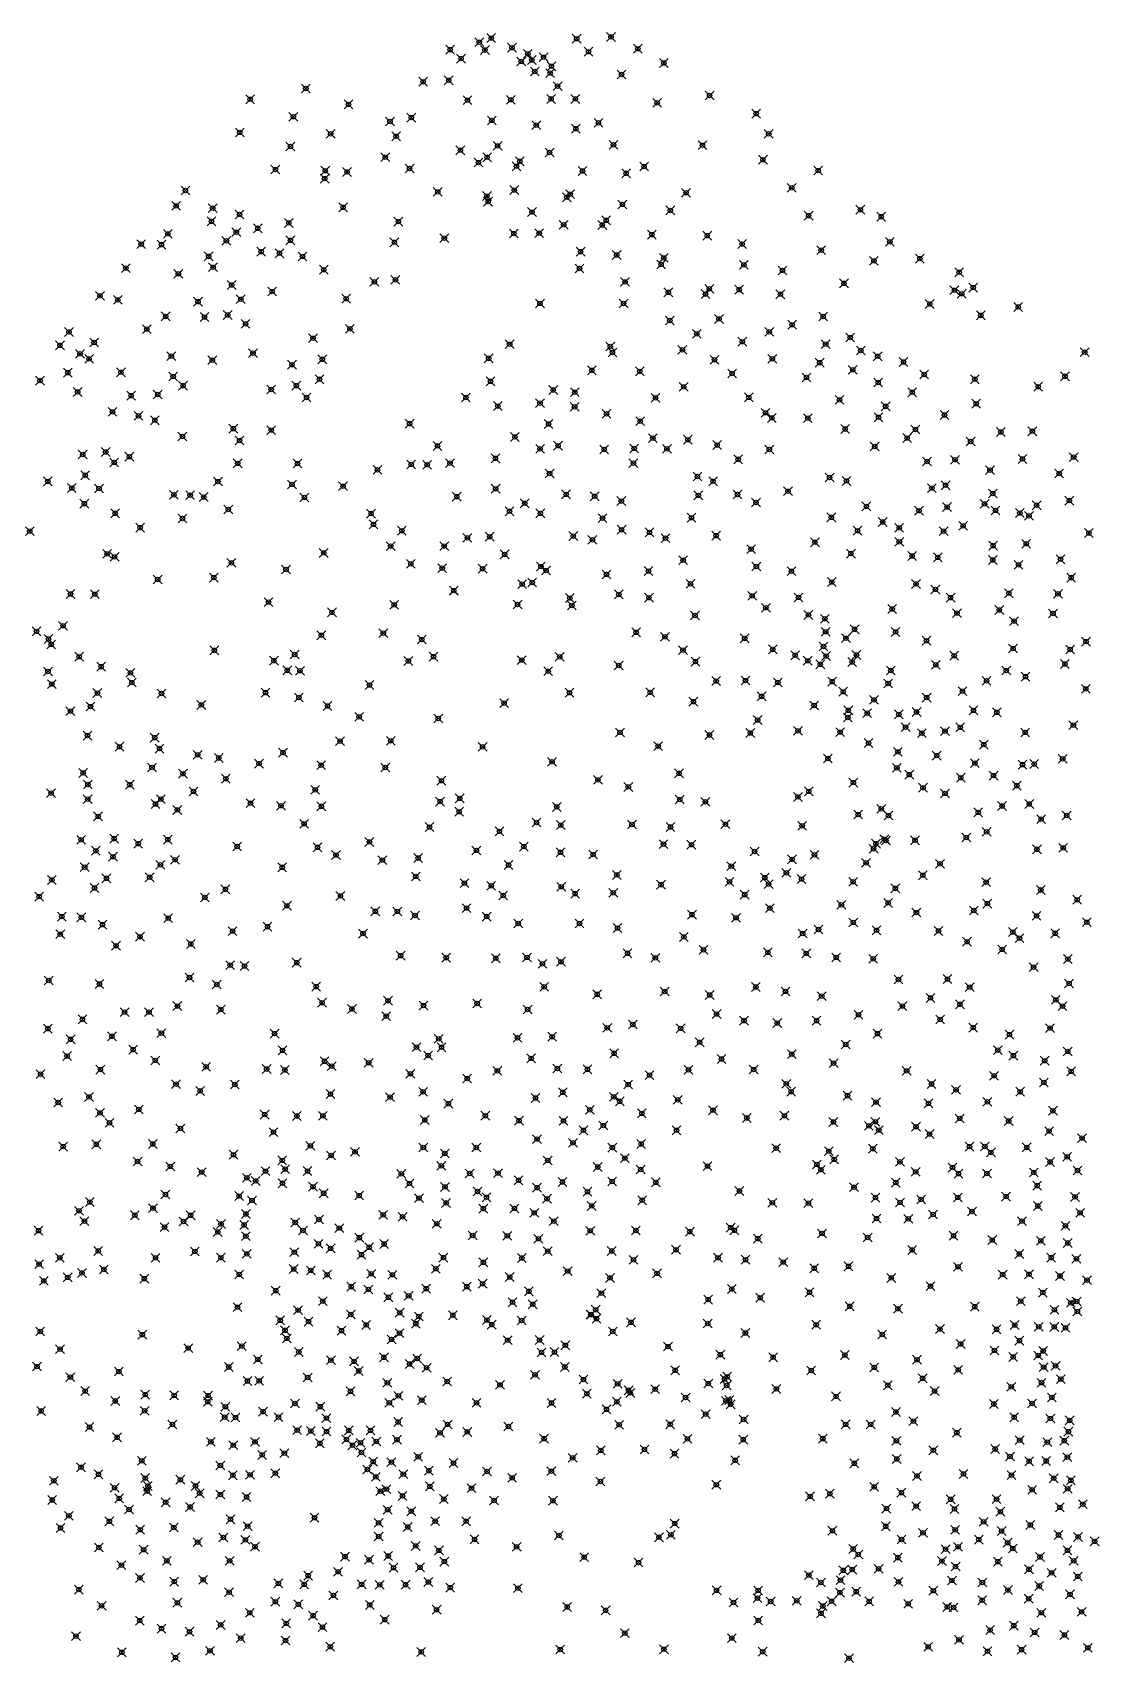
# Model space of a CAD drawing. Header units: millimetres. Extents: x 476859 to 479474, y 2367368 to 2370543.
# Drawn here: x 478564 to 479043, y 2369807 to 2370543 of the extents above; entities that cross this region are included whole.
import ezdxf

# ---------------------------------------------------------------- set-up
doc = ezdxf.new("R2010")
doc.units = ezdxf.units.MM
doc.header["$PDMODE"] = 35
doc.header["$PDSIZE"] = 2

msp = doc.modelspace()

# ---------------------------------------------------------------- linework, layer by layer
for p in [(478753.103, 2370534.957, 17), (478766.331, 2370538.311, 16.796), (478768.864, 2370534.776, 16.958), (478771.693, 2370540.196, 16.946), (478781.089, 2370535.811, 17.038), (478810.368, 2370539.888, 4.12), (478825.914, 2370540.711, 3.629), (478838.094, 2370535.378, 3.083), (478758.037, 2370530.906, 16.893), (478785.311, 2370529.609, 16.124), (478788.273, 2370533.061, 16.235), (478790.093, 2370530.239, 16.698), (478795.408, 2370531.515, 12.206), (478798.955, 2370527.42, 14.332), (478815.772, 2370534.01, 3.99), (478849.845, 2370528.914, 2.75), (478740.871, 2370520.436, 16.85), (478752.455, 2370521.089, 16.875), (478791.408, 2370525.065, 16.764), (478798.395, 2370524.34, 14.14), (478830.703, 2370523.686, 3.966), (478662.548, 2370512.502, 17.52), (478687.774, 2370517.373, 17.808), (478760.939, 2370512.055, 16.9), (478780.58, 2370512.264, 16.194), (478798.805, 2370512.636, 16.827), (478801.755, 2370518.421, 14.115), (478809.797, 2370512.654, 17.118), (478870.553, 2370514.214, 2.807), (478707.098, 2370510.178, 17.629), (478846.809, 2370510.868, 4.101), (478891.637, 2370505.976, 2.032), (478657.857, 2370497.489, 17.56), (478682.105, 2370504.582, 17.83), (478725.886, 2370502.436, 16.91), (478735.535, 2370504.195, 16.88), (478771.953, 2370502.911, 16.909), (478792.104, 2370500.789, 17.42), (478810.025, 2370499.185, 17.33), (478820.234, 2370501.817, 16.966), (478680.774, 2370491.107, 17.49), (478699.027, 2370496.843, 17.637), (478728.673, 2370495.743, 16.924), (478774.586, 2370491.397, 17.03), (478827.052, 2370491.877, 17.19), (478867.32, 2370491.699, 4.761), (478897.285, 2370496.856, 2.113), (478723.728, 2370486.296, 17.018), (478757.746, 2370489.409, 33.719), (478765.912, 2370483.847, 16.991), (478769.83, 2370486.256, 16.992), (478784.64, 2370484.424, 17.505), (478798.133, 2370488.394, 17.533), (478894.699, 2370485.135, 3.957), (478673.988, 2370480.687, 17.51), (478696.31, 2370476.584, 17.395), (478696.568, 2370480.148, 17.37), (478706.425, 2370479.615, 17.087), (478734.749, 2370481.18, 17.21), (478783.143, 2370482.172, 17.357), (478813.037, 2370480.027, 17.66), (478832.755, 2370478.995, 17.66), (478840.918, 2370482.039, 17.297), (478919.721, 2370480.231, 2.57), (478633.273, 2370471.213, 17.81), (478747.485, 2370470.583, 16.8), (478769.757, 2370468.691, 17.431), (478782.137, 2370471.42, 17.417), (478805.904, 2370468.137, 17.476), (478807.472, 2370469.559, 17.593), (478859.909, 2370470.189, 17.178), (478907.747, 2370472.427, 3.981), (478629.034, 2370464.239, 17.73), (478645.608, 2370463.181, 17.62), (478704.636, 2370463.59, 17.06), (478770.274, 2370466.181, 17.72), (478790.153, 2370461.463, 17.53), (478831.076, 2370464.906, 17.67), (478852.795, 2370462.209, 17.68), (478938.833, 2370462.514, 3.114), (478645.032, 2370457.257, 17.66), (478657.76, 2370460.374, 17.55), (478666.01, 2370454.099, 17.58), (478680.055, 2370456.54, 17.293), (478729.671, 2370457.144, 16.981), (478804.504, 2370455.658, 17.65), (478821.974, 2370455.612, 17.757), (478823.737, 2370457.726, 17.691), (478915.387, 2370459.821, 4.889), (478948.254, 2370459.373, 2.006), (478613.236, 2370446.926, 18.22), (478622.404, 2370446.699, 18.19), (478625.331, 2370451.569, 18.29), (478651.788, 2370448.443, 17.66), (478656.318, 2370452.331, 17.59), (478680.774, 2370448.661, 17.23), (478727.868, 2370447.78, 16.929), (478750.475, 2370449.633, 16.87), (478781.906, 2370451.726, 18.172), (478793.416, 2370451.882, 17.309), (478844.403, 2370451.234, 17.69), (478869.502, 2370450.788, 17.717), (478885.319, 2370446.979, 18.749), (478952.171, 2370447.983, 5.78), (478643.792, 2370441.416, 17.69), (478667.536, 2370443.525, 17.73), (478675.846, 2370442.797, 17.31), (478686.279, 2370441.373, 17.24), (478812.156, 2370443.544, 17.78), (478828.484, 2370442.014, 17.86), (478849.849, 2370440.721, 17.908), (478921.08, 2370444.22, 9.659), (478944.939, 2370439.402, 8.373), (478965.756, 2370440.397, 5.185), (478606.291, 2370436.096, 18.124), (478630.057, 2370433.525, 18.03), (478645.774, 2370436.487, 17.63), (478695.889, 2370435.366, 17.46), (478811.643, 2370435.918, 17.595), (478848.61, 2370437.712, 17.94), (478886.085, 2370437.567, 18.18), (478903.536, 2370435.03, 17.956), (478983.554, 2370434.214, 3.157), (478654.195, 2370428.439, 17.76), (478672.495, 2370425.472, 17.28), (478718.819, 2370429.876, 17.113), (478728.32, 2370430.782, 17.338), (478832.278, 2370429.849, 17.94), (478851.871, 2370425.118, 18), (478868.705, 2370424.338, 18.08), (478870.402, 2370426.716, 18.12), (478883.939, 2370426.339, 17.95), (478902.602, 2370424.252, 17.94), (478931.372, 2370429.196, 11.537), (478981.389, 2370426.079, 4.097), (478984.674, 2370424.472, 3.911), (478989.877, 2370427.273, 3.402), (478594.563, 2370423.522, 18.26), (478602.632, 2370421.705, 18.22), (478638.947, 2370420.922, 17.96), (478658.299, 2370422.016, 17.87), (478706.047, 2370422.226, 17.088), (478793.759, 2370420.096, 18.057), (478831.639, 2370420.077, 17.854), (478970.223, 2370419.861, 7.771), (479010.276, 2370418.513, 2.86), (478624.346, 2370414.244, 18.44), (478641.923, 2370413.942, 18.08), (478652.371, 2370414.86, 17.77), (478660.492, 2370410.86, 17.838), (478852.571, 2370412.401, 18.02), (478874.827, 2370413.091, 17.92), (478907.914, 2370410.459, 17.86), (478921.993, 2370414.181, 17.89), (478993.339, 2370414.73, 3.252), (478580.548, 2370407.21, 18.61), (478591.948, 2370402.418, 18.51), (478615.755, 2370408.483, 18.53), (478691.01, 2370404.365, 17.282), (478707.715, 2370408.62, 17.606), (478864.744, 2370406.346, 17.97), (478885.372, 2370402.778, 17.88), (478897.566, 2370407.236, 17.818), (478934.211, 2370404.666, 17.713), (478576.463, 2370401.114, 18.6), (478585.548, 2370397.286, 18.5), (478589.655, 2370395.008, 18.429), (478626.871, 2370396.249, 18.022), (478645.434, 2370394.404, 12.32), (478663.866, 2370397.614, 17.89), (478695.256, 2370394.808, 17.606), (478770.545, 2370395.27, 17.883), (478780.039, 2370401.653, 17.849), (478825.598, 2370400.632, 17.967), (478826.573, 2370397.884, 17.929), (478858.233, 2370399.096, 18.161), (478872.759, 2370394.615, 18.07), (478898.957, 2370395.07, 17.85), (478923.113, 2370401.681, 17.83), (478938.991, 2370398.805, 18.462), (478946.63, 2370396.204, 17.435), (479040.365, 2370398.021, 2.573), (478580.029, 2370388.773, 18.66), (478604.074, 2370388.956, 18.42), (478681.477, 2370392.366, 17.356), (478817.279, 2370389.848, 17.957), (478838.95, 2370389.346, 18.26), (478880.746, 2370388.402, 18.669), (478920.39, 2370393.292, 17.749), (478935.343, 2370390.082, 17.64), (478958.365, 2370393.619, 17.456), (478967.727, 2370387.929, 17.202), (479031.443, 2370387.12, 3.875), (478567.411, 2370385.173, 18.86), (478584.48, 2370380.056, 18.53), (478627.728, 2370387.033, 17.751), (478632.198, 2370382.9, 17.67), (478672.06, 2370381.167, 17.52), (478683.466, 2370382.902, 17.695), (478693.965, 2370385.78, 16.652), (478771.381, 2370384.858, 18.007), (478799.783, 2370380.947, 18.269), (478809.52, 2370379.921, 17.979), (478858.851, 2370382.334, 18.05), (478914.407, 2370386.622, 17.993), (478946.907, 2370384.304, 17.56), (478962.297, 2370379.91, 17.36), (478990.634, 2370385.793, 11.557), (479019.326, 2370382.416, 8.619), (478608.67, 2370378.361, 18.057), (478620.72, 2370378.92, 17.84), (478688.098, 2370377.539, 18.079), (478760.236, 2370377.507, 18.07), (478774.683, 2370373.655, 18.258), (478793.793, 2370374.958, 18.246), (478809.477, 2370373.321, 18.029), (478846.105, 2370377.362, 18.36), (478888.331, 2370377.584, 18.46), (478929.358, 2370376.453, 17.68), (478950.27, 2370373.527, 17.49), (478991.231, 2370374.714, 16.89), (478600.257, 2370371.028, 18.458), (478612.02, 2370369.229, 18), (478619.435, 2370367.23, 17.8), (478734.789, 2370365.695, 18.32), (478797.652, 2370365.555, 18.037), (478823.916, 2370370.164, 18.33), (478839.154, 2370366.8, 18.321), (478895.85, 2370370.628, 18.048), (478898.762, 2370368.295, 17.96), (478915.048, 2370368.172, 17.8), (478947.01, 2370368.595, 17.534), (478976.91, 2370369.621, 17.26), (478631.879, 2370359.903, 18.05), (478654.955, 2370363.448, 17.659), (478657.769, 2370358.054, 17.814), (478672.111, 2370362.785, 17.86), (478782.424, 2370359.698, 18.494), (478844.855, 2370359.137, 18.02), (478860.734, 2370358.433, 18.127), (478931.933, 2370363.293, 17.531), (478959.988, 2370359.19, 17.695), (478963.722, 2370363.038, 17.358), (479002.402, 2370361.927, 16.98), (479016.659, 2370362.253, 16.56), (478586.773, 2370351.753, 18.444), (478597.161, 2370352.886, 18.301), (478607.864, 2370350.74, 18.067), (478747.364, 2370355.613, 18.11), (478793.822, 2370354.303, 18.114), (478801.961, 2370355.713, 18.332), (478822.86, 2370354.031, 18.32), (478836.4, 2370354.49, 18.026), (478851.242, 2370354.295, 18.07), (478874.017, 2370356.012, 18.32), (478897.61, 2370354.006, 17.92), (478945.307, 2370355.371, 17.62), (478988.744, 2370357.613, 17.071), (479035.367, 2370350.574, 16.132), (478601.024, 2370348.152, 18.017), (478656.945, 2370347.709, 17.857), (478683.998, 2370347.643, 18.04), (478720.186, 2370344.792, 18.1), (478735.441, 2370347.253, 18.001), (478742.689, 2370347.041, 18.025), (478753.026, 2370347.841, 18.56), (478773.611, 2370350.025, 18.396), (478798.155, 2370343.125, 18.46), (478836.064, 2370347.808, 18.04), (478883.466, 2370349.553, 18.035), (478968.996, 2370348.588, 17.471), (478981.659, 2370349.361, 16.987), (478997.507, 2370344.639, 16.88), (479012.199, 2370349.726, 16.64), (479028.807, 2370343.118, 16.27), (478570.955, 2370339.58, 18.63), (478581.839, 2370336.568, 18.33), (478587.901, 2370342.344, 18.275), (478594.122, 2370336.377, 18.222), (478647.988, 2370339.506, 18.212), (478681.503, 2370338.15, 17.966), (478704.628, 2370337.382, 17.941), (478773.726, 2370336.264, 18.106), (478865.049, 2370341.799, 18.22), (478872.144, 2370339.619, 18.01), (478924.882, 2370341.325, 17.725), (478932.551, 2370339.777, 17.685), (478971.156, 2370336.54, 17.201), (478977.409, 2370337.825, 17.103), (478587.497, 2370329.509, 18.361), (478628.011, 2370333.506, 18.007), (478635.417, 2370333.346, 18.102), (478641.536, 2370332.496, 18.336), (478687.116, 2370332.312, 17.947), (478756.084, 2370332.664, 18.402), (478786.872, 2370329.672, 19.657), (478805.579, 2370333.692, 18.27), (478818.523, 2370332.839, 18.07), (478830.608, 2370330.678, 18.38), (478865.459, 2370333.232, 18.041), (478883.178, 2370333.629, 18.35), (478891.53, 2370330.032, 19.546), (478906.063, 2370335.116, 17.706), (478941.545, 2370328.266, 17.63), (478995.057, 2370329.386, 17.128), (478998.754, 2370334.068, 16.845), (479018.591, 2370328.764, 16.294), (479033.409, 2370330.887, 16.162), (478601.428, 2370325.135, 18.445), (478631.904, 2370322.764, 18.13), (478652.652, 2370326.846, 18.36), (478717.293, 2370325.005, 18.112), (478780.006, 2370326.057, 19.79), (478793.949, 2370325.087, 20.722), (478822.103, 2370322.928, 18.32), (478862.356, 2370323.122, 18.1), (478925.658, 2370323.327, 17.68), (478948.933, 2370321.214, 17.542), (478965.341, 2370326.304, 17.244), (478978.051, 2370327.961, 17.086), (479000, 2370326.432, 16.566), (479011.007, 2370325.245, 16.321), (479015.161, 2370323.993, 16.267), (478562.8, 2370317.049, 18.577), (478612.79, 2370318.651, 18.276), (478718.422, 2370320.117, 18.24), (478731.232, 2370317.251, 18.158), (478760.906, 2370314.043, 18.053), (478771.015, 2370314.524, 18.271), (478808.854, 2370314.827, 18.091), (478830.731, 2370317.698, 18.32), (478843.365, 2370316.487, 18.276), (478850.597, 2370313.872, 18.115), (478873.539, 2370315.031, 18.56), (478937.547, 2370317.26, 17.761), (478956.398, 2370318.526, 17.31), (478976.503, 2370317.058, 17.031), (478985.316, 2370319.434, 16.877), (479042.271, 2370316.199, 15.694), (478597.813, 2370306.783, 18.427), (478695.873, 2370307.199, 18.718), (478726.165, 2370310.299, 18.608), (478750.433, 2370310.292, 18.187), (478777.781, 2370306.532, 18.089), (478817.504, 2370313.13, 18.397), (478889.354, 2370308.941, 17.907), (478918.251, 2370312.018, 17.7), (478934.538, 2370306.899, 17.58), (478956.438, 2370312.214, 17.322), (478998.903, 2370310.495, 16.418), (479013.894, 2370311.346, 16.29), (478601.194, 2370305.416, 18.356), (478654.079, 2370302.688, 21.594), (478678.797, 2370299.722, 25.34), (478735.276, 2370302.285, 18.736), (478749.473, 2370300.317, 18.577), (478767.794, 2370300.051, 18.29), (478794.184, 2370301.039, 18.088), (478796.513, 2370299.22, 18.051), (478842.896, 2370298.99, 18.19), (478858.593, 2370303.905, 19.118), (478891.704, 2370301.067, 17.912), (478907.602, 2370298.924, 17.735), (478962.252, 2370305.82, 17.2), (478973.854, 2370305.191, 17.571), (478998.758, 2370304.014, 16.414), (479010.429, 2370301.822, 16.328), (479029.43, 2370304.325, 15.56), (478620.688, 2370295.205, 21.24), (478646.124, 2370296.034, 18.609), (478785.674, 2370293.091, 18.223), (478790.254, 2370293.825, 18.362), (478823.892, 2370297.476, 18.22), (478861.885, 2370293.201, 18.27), (478925.865, 2370294.015, 17.64), (478964.033, 2370293.177, 16.854), (479034.262, 2370296.015, 15.6), (478581.254, 2370288.608, 18.6), (478592.283, 2370288.515, 18.497), (478670.899, 2370284.943, 18.672), (478754.745, 2370290.15, 18.789), (478754.748, 2370290.166, 18.747), (478807.298, 2370286.769, 18.321), (478829.45, 2370288.446, 18.303), (478843.104, 2370286.94, 18.37), (478889.869, 2370287.761, 18.03), (478910.808, 2370287.069, 17.69), (478972.778, 2370290.68, 16.799), (478979.657, 2370286.945, 16.83), (479006.059, 2370288.946, 16.32), (479028.275, 2370288.684, 16.113), (478699.601, 2370280.303, 18.675), (478727.762, 2370283.688, 18.72), (478783.65, 2370283.883, 18.56), (478808.196, 2370283.395, 18.36), (478863.937, 2370278.886, 18.26), (478896.073, 2370282.377, 17.83), (478915.289, 2370279.136, 17.72), (478922.716, 2370277.413, 17.647), (478953.21, 2370281.829, 17.248), (478982.562, 2370279.974, 16.672), (479001.691, 2370281.362, 16.667), (479026.02, 2370279.811, 16.18), (478565.859, 2370271.69, 18.718), (478577.867, 2370274.241, 18.687), (478694.793, 2370269.938, 19.104), (478722.848, 2370270.878, 18.602), (478837.307, 2370271.271, 18.32), (478923.088, 2370271.517, 17.642), (478936.2, 2370272.627, 17.447), (478954.751, 2370271.446, 16.936), (479008.382, 2370276.327, 16.279), (478571.247, 2370268.255, 18.803), (478572.489, 2370265.799, 18.927), (478646.361, 2370263.135, 16.67), (478740.256, 2370268.007, 18.987), (478850.332, 2370269.244, 18.292), (478858.517, 2370263.205, 18.265), (478886.436, 2370268.539, 39.977), (478899.156, 2370263.551, 17.86), (478922.136, 2370264.862, 18.057), (478932.282, 2370268.608, 17.49), (478968.766, 2370267.48, 17.02), (479007.937, 2370263.926, 16.228), (479033.778, 2370263.517, 16.27), (479040.947, 2370267.086, 16.21), (478585.15, 2370260.242, 19.427), (478595.108, 2370255.725, 19.809), (478673.328, 2370258.457, 19.7), (478682.71, 2370261.228, 18.659), (478734.169, 2370258.296, 18.755), (478745.553, 2370260.256, 18.677), (478785.512, 2370258.703, 18.616), (478802.711, 2370260.186, 18.468), (478829.428, 2370256.247, 18.612), (478864.148, 2370258.031, 18.222), (478909.26, 2370260.88, 17.78), (478914.985, 2370258.427, 18.621), (478920.668, 2370256.801, 18.707), (478923.272, 2370260.538, 18.33), (478935.085, 2370257.815, 18.905), (478937.023, 2370261.025, 17.377), (478972.946, 2370256.585, 16.67), (478981.259, 2370260.692, 16.528), (479031.396, 2370256.945, 16.239), (478571.046, 2370253.534, 19.198), (478572.786, 2370247.841, 19.225), (478608.345, 2370252.909, 20.857), (478608.977, 2370248.547, 20.351), (478679.372, 2370254.081, 19.704), (478685.097, 2370253.868, 20.162), (478716.577, 2370247.406, 18.86), (478797.513, 2370253.662, 18.625), (478873.539, 2370249.217, 18.158), (478886.796, 2370249.453, 18.043), (478901.449, 2370248.589, 17.915), (478926.074, 2370248.938, 18.832), (478951.401, 2370248.102, 18.433), (478952.601, 2370253.966, 17.143), (478995.944, 2370249.326, 16.334), (479004.876, 2370253.979, 16.42), (479013.594, 2370251.198, 16.267), (478593.417, 2370243.784, 19.916), (478622.424, 2370243.595, 20.412), (478669.525, 2370243.961, 20.31), (478684.628, 2370241.783, 20.288), (478807.143, 2370243.947, 18.622), (478843.63, 2370244.098, 18.324), (478894.128, 2370242.299, 17.942), (478931.055, 2370244.385, 19.046), (478944.982, 2370240.738, 18.656), (478968.837, 2370241.736, 16.819), (478985.029, 2370244.634, 16.42), (479040.848, 2370245.677, 15.98), (478581.194, 2370235.629, 19.873), (478590.288, 2370237.682, 19.93), (478640.461, 2370238.42, 20.32), (478697.609, 2370237.929, 19.673), (478711.921, 2370233.047, 19.347), (478777.529, 2370239.226, 18.81), (478863.226, 2370239.897, 18.29), (478917.903, 2370238.157, 17.998), (478933.129, 2370232.711, 17.575), (478933.338, 2370235.969, 18.644), (478941.922, 2370234.69, 18.537), (478956.234, 2370234.132, 18.137), (478964.265, 2370235.224, 17.419), (478990.009, 2370235.935, 16.53), (479000.597, 2370235.061, 16.34), (478747.72, 2370232.26, 18.72), (478829.989, 2370225.951, 18.33), (478888.979, 2370225.71, 18.052), (478892.317, 2370231.579, 17.923), (478910.594, 2370226.684, 17.791), (478929.672, 2370226.115, 0.393), (478959.29, 2370228.358, 17.675), (478966.635, 2370225.61, 16.665), (478977.13, 2370226.557, 16.565), (478984.022, 2370228.249, 16.68), (479013.446, 2370225.974, 16.281), (479035.224, 2370229.265, 16.05), (478588.919, 2370224.548, 19.98), (478603.452, 2370219.513, 20.36), (478619.359, 2370223.617, 20.327), (478621.557, 2370218.662, 20.368), (478703.256, 2370222.003, 18.868), (478726.222, 2370222.195, 18.677), (478767.807, 2370219.458, 18.6), (478847.281, 2370219.783, 18.24), (478870.473, 2370224.82, 18.26), (478942.485, 2370221.162, 17.247), (478994.704, 2370220.472, 16.289), (478638.803, 2370215.872, 20.486), (478648.357, 2370214.419, 21.089), (478666.556, 2370211.872, 21.03), (478677.43, 2370216.82, 19.884), (478694.699, 2370211.138, 19.822), (478799.236, 2370212.658, 18.66), (478924.116, 2370214.157, 17.659), (478955.799, 2370217.174, 18.919), (478973.392, 2370215.484, 16.69), (478990.661, 2370212.059, 16.624), (479012.215, 2370211.399, 16.138), (479017.529, 2370211.667, 16.115), (479030.382, 2370214.028, 16.22), (478586.967, 2370207.644, 20.066), (478618.136, 2370210.119, 20.368), (478632.131, 2370207.286, 20.541), (478651.573, 2370205.014, 20.1), (478723.731, 2370210.085, 18.721), (478723.737, 2370210.103, 18.718), (478749.149, 2370204.117, 18.684), (478820.001, 2370204.539, 18.346), (478856.742, 2370207.48, 18.22), (478935.623, 2370203.267, 17.386), (478955.317, 2370209.953, 16.813), (478960.956, 2370206.854, 16.75), (478984.269, 2370205.487, 16.65), (478999.13, 2370206.432, 16.28), (478572.426, 2370198.494, 20.64), (478589.109, 2370202.403, 20.026), (478608.101, 2370202.323, 20.294), (478636.915, 2370199.278, 20.368), (478692.013, 2370199.995, 19.668), (478757.442, 2370196.119, 18.564), (478833.758, 2370201.309, 18.21), (478910.562, 2370196.779, 17.952), (478915.455, 2370199.287, 17.806), (478967.165, 2370200.957, 16.607), (478977.137, 2370198.36, 16.821), (479009.653, 2370201.894, 16.138), (478589.032, 2370195.771, 20.095), (478619.721, 2370193.59, 20.198), (478622.151, 2370195.781, 20.294), (478629.606, 2370190.889, 20.354), (478662.704, 2370193.939, 20.188), (478676.54, 2370192.792, 19.822), (478694.806, 2370192.531, 19.694), (478748.529, 2370194.674, 21.581), (478757.167, 2370190.09, 19.31), (478801.369, 2370192.26, 18.343), (478857.038, 2370195.602, 18.168), (478868.655, 2370194.586, 18.146), (478937.807, 2370188.815, 17.114), (478948.268, 2370191.398, 16.954), (478992.152, 2370189.798, 16.25), (479002.966, 2370192.674, 16.025), (479015.283, 2370193.596, 15.936), (478593.714, 2370187.989, 19.95), (478686.995, 2370184.639, 19.66), (478743.746, 2370183.161, 17.991), (478775.425, 2370181.187, 19.19), (478792.225, 2370185.23, 18.32), (478803.175, 2370184.053, 18.288), (478835.417, 2370184.302, 18.185), (478852.843, 2370183.175, 18.086), (478877.698, 2370184.432, 18.05), (478912.459, 2370183.705, 17.759), (478951.567, 2370188.349, 16.933), (479020.631, 2370186.736, 15.896), (479032.243, 2370188.364, 15.7), (478586.03, 2370177.385, 19.991), (478600.979, 2370177.883, 20.261), (478611.888, 2370175.626, 20.392), (478625.299, 2370177.471, 20.03), (478656.69, 2370174.357, 20.032), (478693.074, 2370173.97, 19.751), (478716.548, 2370176.418, 19.057), (478786.443, 2370174.298, 18.292), (478849.696, 2370175.419, 18.181), (478862.312, 2370175.158, 18.217), (478945.854, 2370175.641, 17.087), (478949.659, 2370177.696, 16.856), (478950.381, 2370177.066, 16.789), (478963.544, 2370177.171, 16.663), (478986.765, 2370178.429, 16.34), (478996, 2370180.985, 16.089), (478592.688, 2370172.44, 19.886), (478600.459, 2370169.735, 19.889), (478628.572, 2370168.352, -0.074), (478701.413, 2370170.486, 19.224), (478722.399, 2370168.185, 18.579), (478738.619, 2370169.141, 18.34), (478764.996, 2370172.566, 18.11), (478803.048, 2370171.723, 17.806), (478817.82, 2370170.713, 18.119), (478890.938, 2370172.074, 17.953), (478907.879, 2370168.512, 17.787), (478918.061, 2370170.58, 17.617), (478941.379, 2370166.952, 17.333), (478944.815, 2370173.289, 16.931), (478974.849, 2370166.506, 16.419), (479018.742, 2370173.086, 31.37), (479030.647, 2370173.728, 15.588), (478572.771, 2370159.231, 20.14), (478587.633, 2370164.994, 19.869), (478597.477, 2370159.96, 19.845), (478617.074, 2370160.429, 19.92), (478621.94, 2370166.052, 19.948), (478677.069, 2370164.939, 19.436), (478737.539, 2370160.804, 18.223), (478779.537, 2370165.995, 18.543), (478828.577, 2370161.477, 18.441), (478880.385, 2370165.467, 18.03), (478895.557, 2370160.297, 17.91), (478905.301, 2370162.443, 17.862), (478912.188, 2370159.617, 17.72), (478967.12, 2370161.323, 16.396), (478592.104, 2370155.571, 19.879), (478651.354, 2370154.967, 19.436), (478703.411, 2370151.983, 37.978), (478759.569, 2370157.773, 18.067), (478771.707, 2370156.572, 19.12), (478777.128, 2370152.147, 18.251), (478803.416, 2370156.129, 17.881), (478809.676, 2370153.022, 17.969), (478826.962, 2370153.378, 18.005), (478848.557, 2370157.093, 18.181), (478879.586, 2370158.381, 18.069), (478886.439, 2370152.56, 18.09), (478897.262, 2370157.316, 17.904), (478935.526, 2370158.397, 17.472), (478954.657, 2370155.436, 16.836), (478995.726, 2370158.209, 16.038), (479020.519, 2370154.668, 15.525), (478567.035, 2370151.683, 41.668), (478642.08, 2370151.275, 19.521), (478679.224, 2370147.555, 19.21), (478719.244, 2370145.002, 56.687), (478729.18, 2370144.975, 18.328), (478760.535, 2370146.472, 17.923), (478897.837, 2370146.413, 18.048), (478930.185, 2370147.955, 17.662), (478951.372, 2370148.813, 16.821), (478964.135, 2370144.468, 16.66), (478990.175, 2370145.412, 15.963), (478996.279, 2370148.51, 16.05), (479036.963, 2370150.277, 15.387), (478577.301, 2370142.64, 39.78), (478586.143, 2370142.276, 19.459), (478595.689, 2370138.982, 19.566), (478625.483, 2370141.897, 19.23), (478670.44, 2370138.089, 19.42), (478737.202, 2370143.137, 18.222), (478769.621, 2370142.634, 19.348), (478783.941, 2370139.524, 17.803), (478811.674, 2370139.494, 17.913), (478828.886, 2370137.44, 17.94), (478862.554, 2370143.519, 17.936), (478882.501, 2370142.101, 18.22), (478935.594, 2370139.998, 17.17), (479018.585, 2370142.945, 15.533), (479041.326, 2370140.082, 15.128), (478576.596, 2370134.654, 19.546), (478612.68, 2370133.514, 19.34), (478635.688, 2370130.236, 19.22), (478654.607, 2370136.066, 19.6), (478713.646, 2370134.944, 17.92), (478858.888, 2370133.418, 17.99), (478912.7, 2370134.96, 17.812), (478919.863, 2370136.777, 17.591), (478946.132, 2370136.454, 16.934), (478974.166, 2370136.14, 16.305), (478987.123, 2370131.265, 15.651), (479007.839, 2370135.627, 15.673), (479010.838, 2370132.894, 15.621), (479026.989, 2370135.069, 15.32), (478601.854, 2370129.449, 19.072), (478730.698, 2370124.962, 17.88), (478751.283, 2370124.015, 17.609), (478773.808, 2370123.776, 17.64), (478787.897, 2370124.145, 17.777), (478833.417, 2370126.016, 18.117), (478845.988, 2370123.95, 18.037), (478867.794, 2370127.588, 18.135), (478896.958, 2370126.445, 0.202), (478914.315, 2370125.992, 17.544), (478927.854, 2370124.144, 17.366), (478944.63, 2370123.52, 17.03), (479002.971, 2370127.78, 15.609), (479032.75, 2370123.427, 14.98), (478635.104, 2370115.072, 18.96), (478653.534, 2370120.687, 18.985), (478660.011, 2370120.239, 19.199), (478683.659, 2370121.794, 19.086), (478794.878, 2370121.253, 17.788), (478803.297, 2370122.201, 17.708), (479017.247, 2370119.745, 15.437), (478571.386, 2370113.719, 19.565), (478594.353, 2370112.132, 19.247), (478647.434, 2370111.89, 19.36), (478692.467, 2370110.94, 0.023), (478795.675, 2370110.835, 17.65), (478850.223, 2370108.717, 17.72), (478891.475, 2370110.778, 17.792), (478904.917, 2370108.76, 17.682), (478956.057, 2370114.157, 16.808), (478978.222, 2370114.37, 16.135), (478988.304, 2370110.712, 17.456), (479033.292, 2370112.342, 15.081), (478629.615, 2370102.16, 18.847), (478649.281, 2370100.541, 18.838), (478695.12, 2370103.646, 18.51), (478708.638, 2370100.809, 17.903), (478724.962, 2370104.556, 17.955), (478741.046, 2370102.379, 17.655), (478765.336, 2370103.315, 17.66), (478788.188, 2370100.581, 17.591), (478819.67, 2370107.47, 17.908), (478870.588, 2370107.159, 17.62), (478921.284, 2370106.627, 17.577), (478957.842, 2370102.132, 16.582), (478970.537, 2370105.816, 16.66), (478983.884, 2370102.923, 15.811), (479027.29, 2370104.935, 15.16), (479030.342, 2370102.097, 15.09), (478586.646, 2370096.153, 38.843), (478605.722, 2370099.372, 17.861), (478616.772, 2370099.41, 18.663), (478724.153, 2370097.594, 17.73), (478835.795, 2370093.818, 17.68), (478873.722, 2370098.519, 17.834), (478886.148, 2370095.543, 18.562), (478901.186, 2370094.461, 17.66), (478918.989, 2370095.532, 17.632), (478938.004, 2370098.206, 17.38), (478974.954, 2370096.052, 15.865), (478570.994, 2370091.927, 19.226), (478581.276, 2370087.082, 19.461), (478599.987, 2370088.445, 19.116), (478622.34, 2370089.893, 18.393), (478673.634, 2370089.695, 18.362), (478747.944, 2370087.321, 17.512), (478783.601, 2370087.771, 17.541), (478799.301, 2370088.275, 17.778), (478824.245, 2370092.278, 17.699), (478857.466, 2370092.033, 17.542), (478866.063, 2370085.762, 17.599), (478946.545, 2370089.653, 16.96), (478989.904, 2370092.39, 15.755), (479006.307, 2370089.241, 15.534), (479024.683, 2370092.151, 15.16), (478579.696, 2370079.533, 19.15), (478609.568, 2370082.405, 19.187), (478677.234, 2370082.096, 18.12), (478737.845, 2370083.55, 17.138), (478743.164, 2370079.76, 17.096), (478749.225, 2370083.49, 17.385), (478789.798, 2370078.471, 17.467), (478827.326, 2370080.761, 17.399), (478875.963, 2370078.192, 17.877), (478907.792, 2370080.344, 17.37), (478932.189, 2370084.769, 16.998), (479001.017, 2370082.199, 15.617), (479008.075, 2370079.697, 15.374), (479032.696, 2370081.617, 14.96), (478567.685, 2370071.317, 19.652), (478594.761, 2370073.388, 18.96), (478619.621, 2370077.55, 18.3), (478642.616, 2370074.665, 17.89), (478670.04, 2370073.668, 18.12), (478678.293, 2370073.209, 17.901), (478696.221, 2370077.13, 18.529), (478699.49, 2370074.96, 17.73), (478716.224, 2370076.491, 17.57), (478735.084, 2370071.514, 17.166), (478774.477, 2370072.815, 17.661), (478801.64, 2370073.874, 17.452), (478815.271, 2370073.532, 17.494), (478843.376, 2370070.912, 17.552), (478861.017, 2370073.291, 17.56), (478890.493, 2370073.41, 17.65), (478926.709, 2370076.315, 17.33), (478959.767, 2370072.81, 16.269), (479022.255, 2370077.401, 15.06), (479034.231, 2370072.579, 15.022), (478628.987, 2370066.813, 18.138), (478639.934, 2370063.739, 17.742), (478655.599, 2370066.651, 18.052), (478760.819, 2370069.332, 17.544), (478833.695, 2370066.627, 17.588), (478905.273, 2370066.951, 17.623), (478970.998, 2370066.874, 15.68), (478982.124, 2370064.245, 15.38), (478999.328, 2370070.61, 15.38), (479021.885, 2370067.574, 15.073), (478575.656, 2370058.499, 18.6), (478589.602, 2370061.02, 18.573), (478698.914, 2370062.324, 17.67), (478725.904, 2370060.943, 17.38), (478740.865, 2370063.336, 17.098), (478752.294, 2370057.967, 17.188), (478791.736, 2370060.54, 17.451), (478804.107, 2370063.096, 17.419), (478827.174, 2370061.077, 17.596), (478829.888, 2370059.033, 17.515), (478856.131, 2370059.704, 17.64), (478907.465, 2370063.388, 17.506), (478932.983, 2370061.61, 17.261), (478945.885, 2370058.685, 16.781), (478969.622, 2370058.112, 15.4), (478996.327, 2370058.807, 15.42), (479011.154, 2370063.385, 15.2), (478594.588, 2370053.801, 18.419), (478598.895, 2370049.292, 18.058), (478612.173, 2370055.369, 18.122), (478669.149, 2370053.033, 18.83), (478683.73, 2370052.399, 17.717), (478695.495, 2370052.48, 17.712), (478741.601, 2370050.589, 17.056), (478769.033, 2370052.511, 17.32), (478784.265, 2370050.289, 17.401), (478804.405, 2370050.182, 17.393), (478816.311, 2370055.185, 17.424), (478839.887, 2370053.583, 17.444), (478872.094, 2370054.998, 17.742), (478887.43, 2370051.495, 17.643), (478904.424, 2370052.516, 17.439), (478926.611, 2370049.669, 17.309), (478945.612, 2370049.793, 16.7), (478983.796, 2370051.296, 15.43), (479005.955, 2370050.15, 15.36), (479025.993, 2370054.787, 15.27), (478630.994, 2370046.737, 17.571), (478673.108, 2370045.11, 17.671), (478792.452, 2370041.939, 17.353), (478813.488, 2370045.94, 17.521), (478822.455, 2370048.074, 17.515), (478855.573, 2370045.942, 17.6), (478942.667, 2370047.949, 17.123), (478947.18, 2370046.013, 16.687), (478964, 2370047.551, 16.376), (478970.158, 2370044.223, 16.251), (479024.25, 2370045.569, 14.66), (479039.182, 2370042.39, 14.61), (478577.914, 2370038.546, 19.164), (478592.894, 2370039.564, 18.419), (478618.487, 2370039.737, 17.958), (478655.021, 2370034.876, 17.626), (478689.844, 2370038.898, 17.078), (478699.195, 2370034.546, 16.852), (478710.02, 2370036.151, 16.827), (478740.961, 2370038.147, 16.751), (478750.679, 2370035.452, 17.138), (478764.93, 2370038.133, 17.317), (478808.707, 2370040.283, 17.461), (478826.528, 2370038.085, 17.61), (478839.603, 2370039.742, 17.517), (478900.686, 2370037.858, 17.66), (478924.512, 2370036.45, 17.571), (478944.469, 2370037.589, 16.76), (478988.201, 2370038.553, 15.472), (478995.141, 2370038.606, 15.361), (478997.925, 2370035.935, 15.282), (479014.129, 2370038.182, 14.64), (478611.619, 2370031.826, 18.005), (478626.397, 2370029.575, 16.181), (478640.623, 2370027.018, 14.23), (478669.515, 2370027.406, 16.78), (478677.085, 2370032.304, 17.189), (478678.414, 2370028.374, 16.872), (478688.556, 2370027.481, 16.698), (478749.1, 2370029.853, 16.607), (478797.281, 2370032.264, 17.384), (478819.922, 2370029.318, 17.68), (478832.166, 2370033.344, 17.587), (478839.337, 2370028.158, 17.637), (478869.642, 2370029.718, 17.58), (478919.099, 2370030.474, 17.212), (478920.899, 2370028.061, 17.143), (478926.956, 2370032.771, 17.22), (478956.725, 2370031.644, 16.697), (478963.838, 2370027.151, 15.961), (478980.511, 2370029.054, 15.539), (479017.31, 2370026.798, 14.583), (479024.698, 2370031.589, 14.594), (479032.446, 2370033.904, 14.59), (479037.092, 2370027.752, 14.87), (478661.053, 2370024.401, 17.074), (478665.054, 2370023.01, 17.301), (478677.213, 2370021.956, 16.741), (478691.025, 2370020.381, 16.582), (478731, 2370026.234, 15.949), (478734.668, 2370021.832, 16.261), (478750.775, 2370020.299, 17.414), (478761.964, 2370026.383, 17.173), (478774.765, 2370026.558, 17.342), (478784.077, 2370023.293, 17.364), (478792.46, 2370019.957, 17.426), (478803.929, 2370022.542, 17.339), (478826.457, 2370022.776, 17.56), (478846.235, 2370022.346, 17.695), (478935.943, 2370020.162, 16.923), (478954.886, 2370022.259, 16.483), (478983.269, 2370026.29, 15.467), (478996.102, 2370026.351, 14.68), (479018.873, 2370020.878, 14.677), (478589.996, 2370013.453, 18.667), (478624.191, 2370016.859, 17.86), (478657.563, 2370016.174, 17.626), (478663.407, 2370014.177, 17.298), (478695.84, 2370017.402, 16.343), (478711.935, 2370016.401, 16.48), (478738.989, 2370015.251, 17.152), (478751.258, 2370013.057, 17.029), (478765.514, 2370018.245, 17.16), (478769.541, 2370015.61, 17.282), (478796.943, 2370014.957, 17.348), (478815.288, 2370018.135, 17.734), (478840.013, 2370014.267, 17.42), (478884.047, 2370018.464, 17.54), (478898.975, 2370013.106, 17.361), (478915.288, 2370012.958, 16.87), (478945.634, 2370015.477, 16.763), (478956.793, 2370013.264, 16.251), (478966.306, 2370014.598, 15.958), (478982.912, 2370015.541, 14.72), (479004.778, 2370015.931, 14.882), (479035.993, 2370015.774, 14.64), (478585.085, 2370009.513, 37.806), (478587.53, 2370004.819, 18.71), (478610.353, 2370007.465, 17.685), (478618.572, 2370010.658, 17.903), (478632.432, 2370004.673, 17.862), (478635.636, 2370007.457, 17.626), (478660.664, 2370008.06, 17.198), (478693.704, 2370005.558, 16.214), (478722.789, 2370007.685, 16.383), (478731.58, 2370006.775, 16.881), (478768.112, 2370010.457, 17.197), (478782.181, 2370010.564, 17.322), (478791.197, 2370008.557, 17.263), (478800.002, 2370004.807, 17.265), (478817.199, 2370011.707, 17.743), (478946.115, 2370005.993, 16.462), (478960.502, 2370005.869, 15.958), (478971.718, 2370007.83, 15.636), (478989.324, 2370009.173, 15.33), (479011.994, 2370004.805, 14.73), (479019.13, 2370011.662, 14.705), (479038.293, 2370008.589, 14.574), (478566.757, 2370000.515, 18.908), (478623.798, 2370002.127, 17.816), (478647.874, 2369999.893, 17.903), (478649.359, 2370003.541, 17.626), (478659.834, 2370003.064, 16.705), (478660.596, 2369998.006, 16.959), (478682.951, 2370004.212, 16.611), (478686.486, 2370000.585, 16.816), (478702.941, 2370001.662, 16.263), (478711.992, 2369997.343, 15.789), (478747.031, 2370003.637, 17.024), (478763.298, 2369998.305, 17.064), (478778.993, 2369998.18, 17.081), (478816.529, 2370000.461, 17.5), (478837.199, 2370000.583, 17.38), (478861.668, 2370000.062, 17.39), (478880.091, 2370001.884, 17.395), (478881.788, 2370000.666, 17.351), (478921.439, 2369999.251, 16.66), (478942.12, 2369997.422, 16.483), (478981.004, 2369998.226, 15.66), (479031.65, 2370002.689, 14.573), (478593.783, 2369991.344, 18.666), (478637.513, 2369991.107, 17.131), (478661.019, 2369989.994, 16.988), (478682.564, 2369990.745, 17.043), (478693.475, 2369994.534, 16.754), (478698.987, 2369992.496, 16.415), (478716.43, 2369992.964, 16.511), (478723.242, 2369994.474, 16.777), (478793.054, 2369996.849, 17.425), (478797.281, 2369991.243, 17.188), (478826.255, 2369991.314, 17.409), (478855.351, 2369991.881, 17.458), (478892.409, 2369996.883, 17.18), (478962.245, 2369991.774, 15.71), (478998.527, 2369996.25, 15.04), (479010.755, 2369989.956, 14.622), (479020.481, 2369995.889, 14.601), (479032.675, 2369994.922, 14.799), (478567.03, 2369985.355, 18.738), (478576.401, 2369988.229, 18.835), (478596.349, 2369982.94, 18.078), (478619.75, 2369988.209, 17.614), (478649.313, 2369988.267, 17.124), (478682.282, 2369983.126, 17.323), (478712.975, 2369989.652, 16.313), (478746.633, 2369983.265, 16.614), (478750.042, 2369988.325, 16.668), (478768.117, 2369986.172, 16.754), (478785.538, 2369988.129, 17.05), (478836.14, 2369987.297, 17.336), (478874.369, 2369988.254, 17.239), (478886.815, 2369987.348, 17.24), (478903.922, 2369986.279, 17.01), (478917.916, 2369983.475, 16.793), (478933.429, 2369984.37, 15.94), (478982.998, 2369984.171, 15.26), (479025.211, 2369988.289, 15.017), (479036.612, 2369987.798, 13.77), (478569.141, 2369977.784, 18.681), (478579.955, 2369979.353, 18.428), (478586.454, 2369981.375, 18.412), (478614.638, 2369978.781, 17.907), (478657.584, 2369980.709, 16.992), (478690.004, 2369982.518, 15.828), (478697.407, 2369980.577, 15.78), (478717.39, 2369981.006, 16.56), (478726.967, 2369980.548, 16.821), (478767.79, 2369976.489, 16.574), (478780.066, 2369979.513, 16.647), (478806.32, 2369982.208, 17.111), (478825.47, 2369979.123, 17.27), (478846.76, 2369981.172, 17.432), (478952.798, 2369979.12, 15.88), (478970.553, 2369975.371, 15.14), (479003.236, 2369980.617, 14.87), (479015.149, 2369980.781, 14.771), (479029.194, 2369980.008, 13.858), (479041.396, 2369978.098, 13.78), (478674.133, 2369973.368, 17.01), (478695.435, 2369968.597, 15.489), (478708.327, 2369975.172, 16.335), (478716.101, 2369973.917, 16.624), (478725.157, 2369970.356, 16.376), (478734.334, 2369971.036, 16.686), (478742.248, 2369974.273, 16.634), (478760.676, 2369975.175, 16.734), (478781.313, 2369968.107, 16.542), (478788.756, 2369973.067, 16.664), (478821.545, 2369972.229, 17.24), (478869.888, 2369969.304, 17.11), (478880.593, 2369974.09, 17.04), (478893.442, 2369970.154, 17.132), (478915.761, 2369972.602, 15.85), (479011.424, 2369968.606, 14.567), (479021.416, 2369972.47, 13.88), (479036.75, 2369968.445, 13.907), (478656.818, 2369965.87, 17.13), (478684.25, 2369964.565, 16.761), (478708.123, 2369962.584, 16.647), (478730.275, 2369963.379, 16.378), (478738.903, 2369961.7, 16.693), (478754.354, 2369962.229, 16.605), (478790.487, 2369967.208, 16.874), (478816.743, 2369962.589, 17.086), (478816.856, 2369962.511, 17.125), (478818.968, 2369964.742, 17.119), (478819.351, 2369960.683, 16.952), (478933.997, 2369966.267, 15.78), (478955.828, 2369965.186, 15.54), (478990.613, 2369966.113, 14.66), (479026.676, 2369964.711, 13.907), (479034.104, 2369967.824, 13.984), (479037.034, 2369963.93, 12.839), (478567.526, 2369954.871, 18.449), (478613.762, 2369953.458, 17.56), (478676.158, 2369959.926, 16.916), (478678.351, 2369955.391, 15.887), (478688.982, 2369959.349, 15.492), (478703.906, 2369955.269, 16.712), (478715.059, 2369957.847, 16.468), (478730.175, 2369954.146, 16.668), (478737.582, 2369958.411, 16.51), (478769.701, 2369960.049, 16.673), (478771.926, 2369957.956, 16.454), (478785.473, 2369959.856, 16.852), (478826.733, 2369954.883, 17.076), (478834.991, 2369959.04, 17.077), (478869.719, 2369958.502, 17.203), (478886.734, 2369954.196, 16.58), (478918.816, 2369957.937, 15.62), (478948.711, 2369953.503, 15.22), (478974.837, 2369955.992, 14.89), (479000.429, 2369955.868, 14.425), (479008.69, 2369957.803, 14.565), (479019.555, 2369956.982, 14.024), (479026.593, 2369956.944, 12.25), (479031.65, 2369956.511, 11.222), (478576.503, 2369946.904, 18.06), (478634.56, 2369947.37, 16.688), (478658.752, 2369948.247, 17.073), (478679.155, 2369951.74, 15.854), (478726.609, 2369951.292, 16.7), (478779.149, 2369950.926, 0.019), (478793.603, 2369951.015, 16.817), (478805.264, 2369948.655, 16.724), (478851.725, 2369948.056, 17.132), (478984.216, 2369949.209, 14.489), (478999.514, 2369946.302, 14.009), (479010.797, 2369950.717, 13.458), (479021.551, 2369946.059, 13.628), (478566.078, 2369939.011, 17.988), (478652.888, 2369938.829, 16.896), (478666.071, 2369942.231, 16.879), (478684.613, 2369945.588, 15.354), (478699.129, 2369941.909, 16.224), (478709.61, 2369941.347, 16.479), (478723.137, 2369943.199, 16.765), (478734.75, 2369940.165, 16.526), (478738.206, 2369942.665, 16.511), (478794.481, 2369945.405, 16.736), (478800.318, 2369945.568, 16.727), (478805.013, 2369938.821, 16.712), (478875.431, 2369944.383, 16.66), (478899.3, 2369943.226, 16.03), (478931.776, 2369944.213, 15.66), (478945.085, 2369938.616, 14.574), (478964.442, 2369942.115, 14.65), (479007.979, 2369943.365, 13.4), (479019.336, 2369944.047, 13.66), (479021.79, 2369938.766, 13.223), (479027.2, 2369939.329, 13.107), (478581.169, 2369934.249, 17.32), (478603.099, 2369936.756, 16.73), (478661.343, 2369932.471, 15.852), (478666.663, 2369932.533, 15.783), (478688.606, 2369934.066, 16.054), (478711.709, 2369937.018, 16.464), (478724.662, 2369931.667, 16.74), (478742.452, 2369938.47, 16.692), (478751.754, 2369932.255, 16.522), (478791.504, 2369935.289, 16.685), (478813.45, 2369933.137, 17.039), (478828.954, 2369931.187, 16.776), (478854.963, 2369937.317, 16.78), (478869.961, 2369931.317, 16.558), (478877.273, 2369933.37, 16.765), (478878.515, 2369934.41, 16.492), (478916.568, 2369937.236, 15.7), (478967.014, 2369933.676, 14.671), (478983.113, 2369937.498, 14.36), (479020.821, 2369931.67, 13.409), (479029.555, 2369933.331, 13.379), (478587.884, 2369927.932, 17.345), (478615.068, 2369926.313, 16.881), (478628.154, 2369925.964, 16.56), (478643.508, 2369925.871, 16.73), (478707.991, 2369927.813, 16.242), (478729.633, 2369925.779, 16.519), (478740.267, 2369923.806, 16.549), (478775.677, 2369930.72, 16.96), (478815.016, 2369926.715, 16.85), (478833.888, 2369928.283, 16.788), (478834.656, 2369927.074, 16.695), (478845.95, 2369928.763, 16.66), (478859.705, 2369925.017, 16.41), (478878.271, 2369930.444, 16.68), (478879.527, 2369923.872, 16.12), (478900.762, 2369928.893, 15.96), (478927.802, 2369925.513, 15.42), (478951.237, 2369930.546, 15.01), (478972.427, 2369927.921, 14.57), (479007.133, 2369929.825, 13.32), (479025.503, 2369925.045, 13.156), (478567.98, 2369918.906, 17.511), (478601.493, 2369923.422, 17.034), (478614.774, 2369918.98, 16.777), (478643.406, 2369923.099, 16.652), (478651.318, 2369920.821, 16.754), (478668.409, 2369918.589, 15.106), (478682.845, 2369922.282, 16.016), (478694.301, 2369920.855, 16.11), (478725.575, 2369922.607, 16.586), (478765.048, 2369922.587, 16.78), (478798.98, 2369922.523, 16.695), (478823.86, 2369919.664, 16.592), (478828.599, 2369923.09, 16.807), (478868.766, 2369917.478, 16.342), (478877.987, 2369923.506, 16.239), (478880.059, 2369921.931, 16.229), (478954.914, 2369918.46, 14.967), (478999.223, 2369922.069, 13.93), (479016.543, 2369922.308, 13.503), (478589.848, 2369911.641, 17.303), (478627.363, 2369912.79, 16.32), (478651.023, 2369916.129, 16.548), (478655.906, 2369915.939, 15.578), (478675.378, 2369916.132, 14.997), (478683.861, 2369910.241, 14.868), (478690.057, 2369909.827, 15.806), (478697.082, 2369915.69, 16.14), (478697.157, 2369909.599, 15.325), (478707.208, 2369910.116, 15.978), (478717.053, 2369910.138, 16.198), (478729.551, 2369913.919, 16.076), (478751.963, 2369912.824, 16.505), (478760.847, 2369909.439, 16.24), (478779.466, 2369911.878, 16.54), (478829.604, 2369912.627, 16.47), (478852.694, 2369912.905, 16.283), (478885.986, 2369915.072, 15.736), (478932.169, 2369912.845, 14.604), (478943.472, 2369912.824, 14.97), (478962.816, 2369914.316, 14.67), (478982.493, 2369909.113, 14.33), (479008.464, 2369916.066, 13.78), (479024.808, 2369915.487, 13.09), (479032.989, 2369909.54, 13.04), (479033.584, 2369914.65, 13.137), (478602.303, 2369906.995, 16.314), (478644.768, 2369904.948, 16.429), (478654.934, 2369903.448, 15.124), (478664.766, 2369904.921, 15.135), (478694.145, 2369904.274, 15.192), (478706.132, 2369906.056, 15.329), (478708.853, 2369903.383, 15.572), (478712.519, 2369904.529, 16.206), (478719.666, 2369905.13, 16.03), (478729.047, 2369905.909, 16.131), (478748.505, 2369909.031, 16.361), (478795.614, 2369906.399, 16.84), (478860.53, 2369906.324, 16.317), (478885.8, 2369905.934, 15.468), (478921.827, 2369906.376, 15.347), (478955.086, 2369905.43, 14.609), (479010.93, 2369905.714, 13.72), (479023.44, 2369904.783, 13.057), (479031.13, 2369905.493, 13.081), (478613.524, 2369896.334, 16.209), (478667.997, 2369899.024, 15.214), (478678.031, 2369899.806, 15.16), (478712.936, 2369900.119, 15.702), (478718.249, 2369895.958, 15.95), (478726.496, 2369895.76, 15.913), (478738.618, 2369898.154, 16.116), (478754.607, 2369895.352, 16.14), (478808.581, 2369897.709, 16.54), (478821.323, 2369901.077, 16.22), (478841.058, 2369901.464, 16.25), (478854.651, 2369899.587, 16.413), (478882.127, 2369896.563, 15.353), (478936.056, 2369895.217, 14.78), (478955.276, 2369897.184, 14.55), (478971.847, 2369901.129, 14.44), (478999.834, 2369901.698, 13.66), (479006.559, 2369898.316, 13.542), (479015.2, 2369896.154, 13.447), (479022.901, 2369896.266, 13.222), (479032.497, 2369898.016, 12.89), (478573.696, 2369887.337, 15.863), (478585.982, 2369893.449, 15.96), (478593.884, 2369890.238, 16.008), (478615.063, 2369888.563, 16.35), (478630.948, 2369887.791, 16.332), (478649.079, 2369894.231, 15.997), (478654.754, 2369889.809, 15.426), (478662.515, 2369890.033, 15.175), (478673.97, 2369890.729, 15.032), (478715.63, 2369892.422, 15.224), (478719.477, 2369889.076, 15.293), (478731.908, 2369890.321, 15.924), (478743.484, 2369891.918, 16.1), (478769.808, 2369891.516, 16.25), (478781.204, 2369888.634, 16.512), (478798.925, 2369891.653, 16.68), (478821.113, 2369887.018, 16.43), (478964.442, 2369889.506, 14.381), (478985.485, 2369890.432, 14.02), (479007.223, 2369889.872, 13.34), (479026.354, 2369888.461, 13.015), (479034.074, 2369887.537, 11.735), (478601.203, 2369884.167, 16.388), (478615.975, 2369882.654, 15.516), (478616.277, 2369884.963, 16.376), (478637.812, 2369884.982, 15.842), (478639.693, 2369881.662, 15.279), (478649.074, 2369881.083, 15.186), (478660.939, 2369879.985, 15.302), (478721.485, 2369882.593, 15.149), (478724.224, 2369883.562, 15.526), (478731.535, 2369880.475, 15.512), (478743.901, 2369884.774, 16.082), (478762.733, 2369883.96, 16.193), (478873.605, 2369885.549, 15.332), (478916.03, 2369880.267, 14.683), (478924.971, 2369881.463, 14.658), (478945.085, 2369884.556, 14.45), (478957.375, 2369881.948, 14.349), (479016.565, 2369883.231, 13.24), (479032.663, 2369883.698, 12.847), (478572.964, 2369878.636, 16.369), (478603.287, 2369879.348, 15.564), (478607.741, 2369874.331, 15.582), (478624.301, 2369877.595, 15.11), (478635.352, 2369875.458, 15.079), (478724.802, 2369874.202, 15.131), (478735.515, 2369873.531, 15.834), (478750.256, 2369879.062, 15.94), (478772.98, 2369878.388, 16.701), (478799.636, 2369878.307, 16.655), (478950.59, 2369874.725, 14.132), (478964.089, 2369875.837, 14.25), (478979.671, 2369878.919, 13.728), (478979.694, 2369878.94, 13.723), (478981.395, 2369874.584, 13.788), (479000.477, 2369879.015, 13.274), (479002.197, 2369873.318, 13.131), (479029.11, 2369875.276, 12.828), (479039.541, 2369876.749, 11.56), (478576.683, 2369865.973, 16.42), (478580.492, 2369871.455, 15.21), (478598.814, 2369868.99, 15.849), (478612.807, 2369865.173, 14.86), (478628.018, 2369866.16, 15.02), (478653.675, 2369869.907, 15.155), (478661.445, 2369866.77, 15.083), (478691.691, 2369870.613, 13.23), (478720.724, 2369868.262, 15.277), (478733.907, 2369866.413, 15.684), (478746.31, 2369869.059, 15.73), (478760.33, 2369868.994, 16.183), (478854.773, 2369867.951, 15.567), (478950.317, 2369866.711, 13.991), (478981.71, 2369865.123, 13.894), (478994.618, 2369868.76, 13.073), (479015.761, 2369867.305, 13.05), (478638.795, 2369859.556, 14.93), (478650.449, 2369861.666, 15.167), (478660.418, 2369860.58, 15.229), (478720.772, 2369862.101, 15.528), (478737.53, 2369857.845, 15.6), (478764.15, 2369860.804, 16.75), (478802.331, 2369862.548, 16.645), (478847.632, 2369861.755, 15.725), (478853.017, 2369862.852, 15.494), (478926.139, 2369864.717, 13.928), (478957.441, 2369860.765, 13.22), (478967.17, 2369863.78, 13.933), (478992.426, 2369860.703, 12.98), (479002.751, 2369864.571, 13.019), (479005.484, 2369859.283, 13.036), (479028.511, 2369862.782, 12.441), (479037.358, 2369861.916, 12.36), (479044.888, 2369859.901, 12.197), (478594.09, 2369857.104, 15.32), (478614.344, 2369856.117, 14.96), (478624.847, 2369851.113, 14.9), (478653.302, 2369851.066, 14.88), (478664.759, 2369857.489, 15.068), (478705.511, 2369852.979, 15.236), (478716.393, 2369851.589, 15.44), (478725.071, 2369853.278, 15.58), (478748.026, 2369855.826, 15.8), (478750.47, 2369850.759, 16.722), (478783.179, 2369857.419, 16.55), (478813.795, 2369852.791, 16.32), (478838.407, 2369850.322, 16.13), (478935.563, 2369856.452, 13.613), (478937.871, 2369853.948, 13.566), (478955.797, 2369852.542, 13.36), (478975.748, 2369850.987, 13.146), (478977.407, 2369856.386, 13.922), (478983.049, 2369857.463, 13.623), (479001.062, 2369850.732, 12.662), (479007.805, 2369856.656, 13.005), (479020.133, 2369852.841, 12.44), (479032.568, 2369855.823, 12.369), (479035.41, 2369851.096, 12.3), (478604.281, 2369849.128, 14.985), (478612.662, 2369843.351, 14.664), (478688.828, 2369844.394, 15.229), (478702.371, 2369846.152, 15.4), (478727.48, 2369847.97, 16.68), (478739.447, 2369848.125, 15.79), (478915.481, 2369844.616, 13.667), (478931.076, 2369846.789, 13.485), (478935.14, 2369847.122, 13.472), (478947.063, 2369847.5, 13.45), (478981.929, 2369848.505, 12.966), (479015.145, 2369847.253, 12.578), (479025.381, 2369845.642, 12.329), (479037.226, 2369844.036, 12.235), (478585.034, 2369838.086, 17.36), (478628.198, 2369841.703, 14.88), (478641.301, 2369842.479, 14.9), (478653.017, 2369836.94, 15.057), (478675.308, 2369840.901, 15.148), (478687.024, 2369840.432, 15.205), (478713.056, 2369840.446, 15.55), (478721.223, 2369840.251, 16.886), (478732.943, 2369840.329, 17.25), (478743.233, 2369841.502, 16.709), (478753.137, 2369838.995, 16.84), (478783.78, 2369838.73, 16.43), (478873.731, 2369837.723, 14.104), (478892.546, 2369837.704, 15.054), (478920.956, 2369841.301, 0.437), (478929.56, 2369836.726, 13.196), (478929.79, 2369842.34, 13.291), (478936.914, 2369837.16, 13.147), (478956.069, 2369841.565, 13.13), (478971.836, 2369837.571, 12.88), (478980.259, 2369842.232, 12.829), (478994.015, 2369841.294, 12.468), (479005.629, 2369837.883, 12.33), (479019.758, 2369839.697, 12.328), (479033.701, 2369835.912, 11.86), (478595.306, 2369830.721, 15.43), (478629.614, 2369832.149, 15.04), (478673.959, 2369832.592, 15.11), (478684.373, 2369831.392, 15.375), (478700.246, 2369835.447, 15.42), (478716.724, 2369831.133, 16.233), (478746.975, 2369828.969, 16.967), (478806.102, 2369830.193, 16.38), (478823.478, 2369828.716, 16.433), (478881.379, 2369832.253, 14.17), (478892.207, 2369834.196, 14.601), (478898.189, 2369832.713, 14.56), (478909.997, 2369832.994, 13.86), (478921.813, 2369830.674, 13.465), (478925.803, 2369832.811, 13.42), (478942.775, 2369832.736, 13.111), (478960.475, 2369831.665, 12.909), (478978.142, 2369830.241, 12.627), (478980.998, 2369829.979, 12.169), (478993.937, 2369833.243, 12.221), (479015.031, 2369833.95, 12.206), (478612.596, 2369824.057, 14.97), (478649.205, 2369822.096, 15.1), (478662.385, 2369827.604, -1.192), (478678.864, 2369822.791, 15.15), (478691.034, 2369826.292, 15.43), (478695.318, 2369821.11, 16.342), (478723.478, 2369824.47, 16.55), (478892.566, 2369824.105, 14.32), (478921.003, 2369827.35, 12.552), (479008.272, 2369821.759, 12.431), (479020.727, 2369827.596, 11.96), (479038.964, 2369827.99, 12.122), (478583.701, 2369817.013, 15.22), (478622.435, 2369820.437, 15.04), (478635.117, 2369819.015, 15.09), (478658.299, 2369816.107, 15.2), (478678.583, 2369815.025, 16.034), (478832.196, 2369818.379, 15.739), (478880.604, 2369816.137, 14.23), (478983.466, 2369815.347, 13.613), (478997.544, 2369819.771, 12.095), (479017.721, 2369818.703, 12.092), (479031.181, 2369817.538, 11.68), (478604.483, 2369809.686, 15.1), (478628.769, 2369807.406, 15.16), (478644.391, 2369810.357, 15.21), (478698.821, 2369812.23, 16.98), (478739.979, 2369809.874, 17.202), (478802.908, 2369810.949, 16.788), (478849.886, 2369811.077, -0.364), (478894.573, 2369809.974, 14.25), (478933.651, 2369807.02, 10.12), (478969.504, 2369812.147, 12.04), (478996.38, 2369810.172, 11.92), (479011.811, 2369810.899, 11.946), (479041.778, 2369811.752, 11.12)]:
    msp.add_point(p)

doc.saveas('drawing.dxf')
